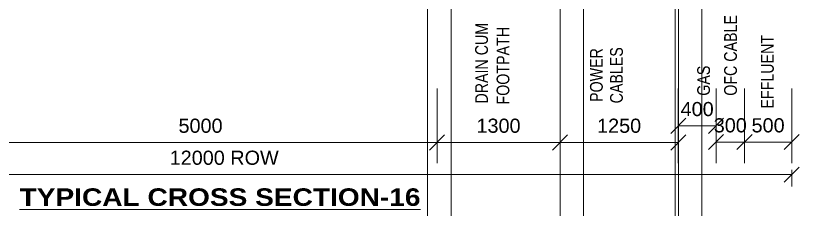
# Model space of a CAD drawing. Header units: inches. Extents: x 1863003 to 1881330, y 133141 to 515800.
# Drawn here: x 1871288 to 1879572, y 261157 to 263210 of the extents above; entities that cross this region are included whole.
import ezdxf

# ---------------------------------------------------------------- set-up
doc = ezdxf.new("R2010")
doc.units = ezdxf.units.IN
doc.header["$MEASUREMENT"] = 0
doc.layers.get('0').update_dxf_attribs({"color": 4, "linetype": 'ELEC_LINE', "lineweight": 13})
doc.layers.get('Defpoints').update_dxf_attribs({"lineweight": 13})
doc.layers.add('DIMEN', color=7, linetype='Continuous', lineweight=13)
doc.styles.add('AB', font='ariblk.ttf')
doc.styles.add('ARIAL', font='arial.ttf')
doc.styles.get("Standard").update_dxf_attribs({"font": 'romans.shx'})
doc.linetypes.add('ELEC_LINE', pattern='A,12.7,-5.08,["EL",Standard,S=2.54,R=0,X=-2.54,Y=-1.27],-5.08', length=22.86)
doc.dimstyles.get("Standard").update_dxf_attribs({"dimtxt": 180, "dimasz": 160, "dimexe": 50, "dimexo": 50, "dimgap": 100, "dimtad": 1, "dimdec": 0, "dimzin": 0, "dimdsep": 46, "dimtxsty": 'ARIAL', "dimcen": 0.09, "dimclrd": 256, "dimclre": 256, "dimclrt": 256, "dimadec": 0, "dimazin": 0, "dimtm": 1e-09, "dimtfac": 1, "dimtdec": 0, "dimtofl": 0, "dimtmove": 0, "dimatfit": 3, "dimfxl": 0, "dimtolj": 1, "dimtzin": 0, "dimlwd": 9, "dimlwe": -1, "dimarcsym": 0})

# ---------------------------------------------------------------- blocks, each defined once
blk = doc.blocks.new('_Oblique')
at = {"color": 0, "linetype": 'ByBlock', "lineweight": -2}
blk.add_line((-0.5, -0.5), (0.5, 0.5), dxfattribs=at)
blk = doc.blocks.new('*D177')
at = {"layer": 'Defpoints', "color": 0, "ltscale": 0.02}
for p in [(1878692.303417261, 261869.9020198754), (1878692.303417261, 261693.2649120992), (1878992.303417261, 261693.2649120992)]:
    blk.add_point(p, dxfattribs=at)
at = {"layer": 'DIMEN', "ltscale": 0.02}
for p, q in [((1878692.303417261, 261743.2649120992), (1878692.303417261, 261919.9020198754)), ((1878992.303417261, 261743.2649120992), (1878992.303417261, 261919.9020198754))]:
    blk.add_line(p, q, dxfattribs=at)
at = {"layer": 'DIMEN', "lineweight": 9, "ltscale": 0.02}
blk.add_line((1878992.303417261, 261869.9020198754), (1878692.303417261, 261869.9020198754), dxfattribs=at)
at = {"layer": 'DIMEN', "lineweight": 9, "ltscale": 0.02, "xscale": 160, "yscale": 160, "zscale": 160, "rotation": 180}
blk.add_blockref('_Oblique', (1878692.303417261, 261869.9020198754), dxfattribs=at)
at = {"layer": 'DIMEN', "lineweight": 9, "ltscale": 0.02, "xscale": 160, "yscale": 160, "zscale": 160}
blk.add_blockref('_Oblique', (1878992.303417261, 261869.9020198754), dxfattribs=at)
at = {"layer": 'DIMEN', "ltscale": 0.02, "insert": (1878842.303417261, 262046.5391276517), "char_height": 150, "attachment_point": 5, "style": 'ARIAL'}
blk.add_mtext('\\A1;300', dxfattribs=at)
blk = doc.blocks.new('*D178')
at = {"layer": 'Defpoints', "color": 0, "ltscale": 0.02}
for p in [(1875742.303417261, 261865.599270052), (1875742.303417261, 261865.599270052), (1877042.303417261, 261865.599270052)]:
    blk.add_point(p, dxfattribs=at)
at = {"layer": 'DIMEN', "lineweight": 9, "ltscale": 0.02}
blk.add_line((1877042.303417261, 261865.599270052), (1875742.303417261, 261865.599270052), dxfattribs=at)
at = {"layer": 'DIMEN', "lineweight": 9, "ltscale": 0.02, "xscale": 160, "yscale": 160, "zscale": 160, "rotation": 180}
blk.add_blockref('_Oblique', (1875742.303417261, 261865.599270052), dxfattribs=at)
at = {"layer": 'DIMEN', "lineweight": 9, "ltscale": 0.02, "xscale": 160, "yscale": 160, "zscale": 160}
blk.add_blockref('_Oblique', (1877042.303417261, 261865.599270052), dxfattribs=at)
at = {"layer": 'DIMEN', "ltscale": 0.02, "insert": (1876392.303417261, 262042.2363778283), "char_height": 150, "attachment_point": 5, "style": 'ARIAL'}
blk.add_mtext('\\A1;1300', dxfattribs=at)
blk = doc.blocks.new('*D179')
at = {"layer": 'Defpoints', "color": 0, "ltscale": 0.02}
for p in [(1870742.303417261, 261865.599270052), (1870742.303417261, 261865.599270052), (1875742.303417261, 261865.599270052)]:
    blk.add_point(p, dxfattribs=at)
at = {"layer": 'DIMEN', "lineweight": 9, "ltscale": 0.02}
blk.add_line((1875742.303417261, 261865.599270052), (1870742.303417261, 261865.599270052), dxfattribs=at)
at = {"layer": 'DIMEN', "lineweight": 9, "ltscale": 0.02, "xscale": 160, "yscale": 160, "zscale": 160, "rotation": 180}
blk.add_blockref('_Oblique', (1870742.303417261, 261865.599270052), dxfattribs=at)
at = {"layer": 'DIMEN', "lineweight": 9, "ltscale": 0.02, "xscale": 160, "yscale": 160, "zscale": 160}
blk.add_blockref('_Oblique', (1875742.303417261, 261865.599270052), dxfattribs=at)
at = {"layer": 'DIMEN', "ltscale": 0.02, "insert": (1873242.303417261, 262042.1852182103), "char_height": 150, "attachment_point": 5, "style": 'ARIAL'}
blk.add_mtext('\\A1;5000', dxfattribs=at)
blk = doc.blocks.new('*D180')
at = {"layer": 'Defpoints', "color": 0, "ltscale": 0.02}
for p in [(1879492.303417261, 261525.3196794409), (1867492.30341726, 261347.7105389225), (1879492.303417261, 261347.7105389225)]:
    blk.add_point(p, dxfattribs=at)
at = {"layer": 'DIMEN', "ltscale": 0.02}
for p, q in [((1867492.30341726, 261397.7105389225), (1867492.30341726, 261575.3196794409)), ((1879492.303417261, 261397.7105389225), (1879492.303417261, 261575.3196794409))]:
    blk.add_line(p, q, dxfattribs=at)
at = {"layer": 'DIMEN', "lineweight": 9, "ltscale": 0.02}
blk.add_line((1867492.30341726, 261525.3196794409), (1879492.303417261, 261525.3196794409), dxfattribs=at)
at = {"layer": 'DIMEN', "lineweight": 9, "ltscale": 0.02, "xscale": 160, "yscale": 160, "zscale": 160, "rotation": 180}
blk.add_blockref('_Oblique', (1867492.30341726, 261525.3196794409), dxfattribs=at)
at = {"layer": 'DIMEN', "lineweight": 9, "ltscale": 0.02, "xscale": 160, "yscale": 160, "zscale": 160}
blk.add_blockref('_Oblique', (1879492.303417261, 261525.3196794409), dxfattribs=at)
at = {"layer": 'DIMEN', "ltscale": 0.02, "insert": (1873492.30341726, 261702.9288199593), "char_height": 150, "attachment_point": 5, "style": 'ARIAL'}
blk.add_mtext('\\A1;12000 ROW', dxfattribs=at)
blk = doc.blocks.new('*D181')
at = {"layer": 'Defpoints', "color": 0, "ltscale": 0.02}
for p in [(1878292.303417261, 262042.1852182103), (1878292.303417261, 261865.599270052), (1878692.303417261, 261865.599270052)]:
    blk.add_point(p, dxfattribs=at)
at = {"layer": 'DIMEN', "ltscale": 0.02}
for p, q in [((1878292.303417261, 261915.599270052), (1878292.303417261, 262092.1852182103)), ((1878692.303417261, 261915.599270052), (1878692.303417261, 262092.1852182103))]:
    blk.add_line(p, q, dxfattribs=at)
at = {"layer": 'DIMEN', "lineweight": 9, "ltscale": 0.02}
blk.add_line((1878692.303417261, 262042.1852182103), (1878292.303417261, 262042.1852182103), dxfattribs=at)
at = {"layer": 'DIMEN', "lineweight": 9, "ltscale": 0.02, "xscale": 160, "yscale": 160, "zscale": 160, "rotation": 180}
blk.add_blockref('_Oblique', (1878292.303417261, 262042.1852182103), dxfattribs=at)
at = {"layer": 'DIMEN', "lineweight": 9, "ltscale": 0.02, "xscale": 160, "yscale": 160, "zscale": 160}
blk.add_blockref('_Oblique', (1878692.303417261, 262042.1852182103), dxfattribs=at)
at = {"layer": 'DIMEN', "ltscale": 0.02, "insert": (1878492.303417261, 262218.7711663685), "char_height": 150, "attachment_point": 5, "style": 'ARIAL'}
blk.add_mtext('\\A1;400', dxfattribs=at)
blk = doc.blocks.new('*D182')
at = {"layer": 'Defpoints', "color": 0, "ltscale": 0.02}
for p in [(1877042.303417261, 261865.599270052), (1877042.303417261, 261865.599270052), (1878292.303417261, 261865.599270052)]:
    blk.add_point(p, dxfattribs=at)
at = {"layer": 'DIMEN', "lineweight": 9, "ltscale": 0.02}
blk.add_line((1878292.303417261, 261865.599270052), (1877042.303417261, 261865.599270052), dxfattribs=at)
at = {"layer": 'DIMEN', "lineweight": 9, "ltscale": 0.02, "xscale": 160, "yscale": 160, "zscale": 160, "rotation": 180}
blk.add_blockref('_Oblique', (1877042.303417261, 261865.599270052), dxfattribs=at)
at = {"layer": 'DIMEN', "lineweight": 9, "ltscale": 0.02, "xscale": 160, "yscale": 160, "zscale": 160}
blk.add_blockref('_Oblique', (1878292.303417261, 261865.599270052), dxfattribs=at)
at = {"layer": 'DIMEN', "ltscale": 0.02, "insert": (1877667.303417261, 262042.1852182103), "char_height": 150, "attachment_point": 5, "style": 'ARIAL'}
blk.add_mtext('\\A1;1250', dxfattribs=at)
blk = doc.blocks.new('*D185')
at = {"layer": 'Defpoints', "color": 0, "ltscale": 0.02}
for p in [(1878992.303417261, 261869.9020198754), (1878992.303417261, 261693.2649120992), (1879492.303417261, 261693.2649120992)]:
    blk.add_point(p, dxfattribs=at)
at = {"layer": 'DIMEN', "ltscale": 0.02}
for p, q in [((1878992.303417261, 261743.2649120992), (1878992.303417261, 261919.9020198754)), ((1879492.303417261, 261743.2649120992), (1879492.303417261, 261919.9020198754))]:
    blk.add_line(p, q, dxfattribs=at)
at = {"layer": 'DIMEN', "lineweight": 9, "ltscale": 0.02}
blk.add_line((1879492.303417261, 261869.9020198754), (1878992.303417261, 261869.9020198754), dxfattribs=at)
at = {"layer": 'DIMEN', "lineweight": 9, "ltscale": 0.02, "xscale": 160, "yscale": 160, "zscale": 160, "rotation": 180}
blk.add_blockref('_Oblique', (1878992.303417261, 261869.9020198754), dxfattribs=at)
at = {"layer": 'DIMEN', "lineweight": 9, "ltscale": 0.02, "xscale": 160, "yscale": 160, "zscale": 160}
blk.add_blockref('_Oblique', (1879492.303417261, 261869.9020198754), dxfattribs=at)
at = {"layer": 'DIMEN', "ltscale": 0.02, "insert": (1879242.303417261, 262046.4879680337), "char_height": 150, "attachment_point": 5, "style": 'ARIAL'}
blk.add_mtext('\\A1;500', dxfattribs=at)

msp = doc.modelspace()

# ---------------------------------------------------------------- linework, layer by layer
at = {"color": 8, "linetype": 'Continuous', "ltscale": 0.02}
for p in [(1875642.303417261, 502880.9297705453), (1875642.303417261, 502880.9297705453), (1875892.303417261, 502880.9297705453), (1877042.303417261, 502880.9297705453), (1877292.303417261, 500369.9108982697), (1878259.153346671, 500590.1132772009), (1878293.434488517, 500590.1132772009), (1878542.303417261, 500369.9108982697)]:
    msp.add_xline(p, (0, 1), dxfattribs=at)
for points in [[(1875742.303417261, 261645.3968911208), (1875742.303417261, 262437.7567826477)], [(1877042.303417261, 261645.3968911208), (1877042.303417261, 262437.7567826477)], [(1878292.303417261, 261646.0052724468), (1878292.303417261, 262438.3651639737)], [(1878692.303417261, 261645.3968911208), (1878692.303417261, 262437.7567826477)], [(1878992.303417261, 261645.3968911208), (1878992.303417261, 262437.7567826477)], [(1879492.303417261, 261645.3968911208), (1879492.303417261, 262437.7567826477)]]:
    msp.add_lwpolyline(points, dxfattribs=at)

# ---------------------------------------------------------------- texts
at = {"layer": 'DIMEN', "linetype": 'Continuous', "style": 'ARIAL', "width": 0.8}
for s, p in [('OFC CABLE', (1878912.530583704, 262361.256428548)), ('DRAIN CUM', (1876280.509199147, 262278.3616771968)), ('FOOTPATH', (1876507.000226287, 262268.3090973652)), ('EFFLUENT', (1879302.378417675, 262225.6622963494)), ('CABLES', (1877706.410400694, 262280.2018493988)), ('POWER', (1877494.452384167, 262295.5428055374)), ('GAS', (1878627.756850328, 262361.0506225459))]:
    msp.add_text(s, height=135, rotation=90, dxfattribs=at).set_placement(p)
at = {"layer": 'DIMEN', "style": 'AB'}
msp.add_text('%%UTYPICAL CROSS SECTION-16', height=185.625, dxfattribs=at).set_placement((1871329.412393871, 261194.0105866599))

# ---------------------------------------------------------------- dimensions: what is measured, and where the dimension line sits
at = {"layer": 'DIMEN', "ltscale": 0.02}
for base, p1, p2, picture, middle in [((1878292.303417261, 262042.1852182103), (1878692.303417261, 261865.599270052), (1878292.303417261, 261865.599270052), '*D181', (1878492.303417261, 262042.1852182103)), ((1878692.303417261, 261869.9020198754), (1878992.303417261, 261693.2649120992), (1878692.303417261, 261693.2649120992), '*D177', (1878842.303417261, 261869.9020198754)), ((1878992.303417261, 261869.9020198754), (1879492.303417261, 261693.2649120992), (1878992.303417261, 261693.2649120992), '*D185', (1879242.303417261, 261869.9020198754))]:
    dim = msp.add_linear_dim(base=base, p1=p1, p2=p2, angle=180, dimstyle='Standard', override={"dimtxt": 150, "dimblk1": 'Oblique', "dimblk2": 'Oblique', "dimsah": 1}, dxfattribs=at)
    dim.commit()
    dim.dimension.update_dxf_attribs({"geometry": picture, "text_midpoint": middle, "dimtype": 161})
dim = msp.add_aligned_dim(p1=(1875742.303417261, 261865.599270052), p2=(1870742.303417261, 261865.599270052), distance=0, text='5000', dimstyle='Standard', override={"dimtxt": 150, "dimblk1": 'Oblique', "dimblk2": 'Oblique', "dimsah": 1}, dxfattribs=at)
dim.commit()
dim.dimension.update_dxf_attribs({"geometry": '*D179', "text_midpoint": (1873242.303417261, 262042.1852182103)})
for p1, p2, picture, middle in [((1877042.303417261, 261865.599270052), (1875742.303417261, 261865.599270052), '*D178', (1876392.303417261, 262042.2363778283)), ((1878292.303417261, 261865.599270052), (1877042.303417261, 261865.599270052), '*D182', (1877667.303417261, 262042.1852182103))]:
    dim = msp.add_aligned_dim(p1=p1, p2=p2, distance=0, dimstyle='Standard', override={"dimtxt": 150, "dimblk1": 'Oblique', "dimblk2": 'Oblique', "dimsah": 1}, dxfattribs=at)
    dim.commit()
    dim.dimension.update_dxf_attribs({"geometry": picture, "text_midpoint": middle})
dim = msp.add_linear_dim(base=(1879492.303417261, 261525.3196794409), p1=(1867492.30341726, 261347.7105389225), p2=(1879492.303417261, 261347.7105389225), angle=0, text='12000 ROW', dimstyle='Standard', override={"dimtxt": 150, "dimblk1": 'Oblique', "dimblk2": 'Oblique', "dimsah": 1}, dxfattribs=at)
dim.commit()
dim.dimension.update_dxf_attribs({"geometry": '*D180', "text_midpoint": (1873492.30341726, 261525.3196794409), "dimtype": 161})

doc.saveas('drawing.dxf')
